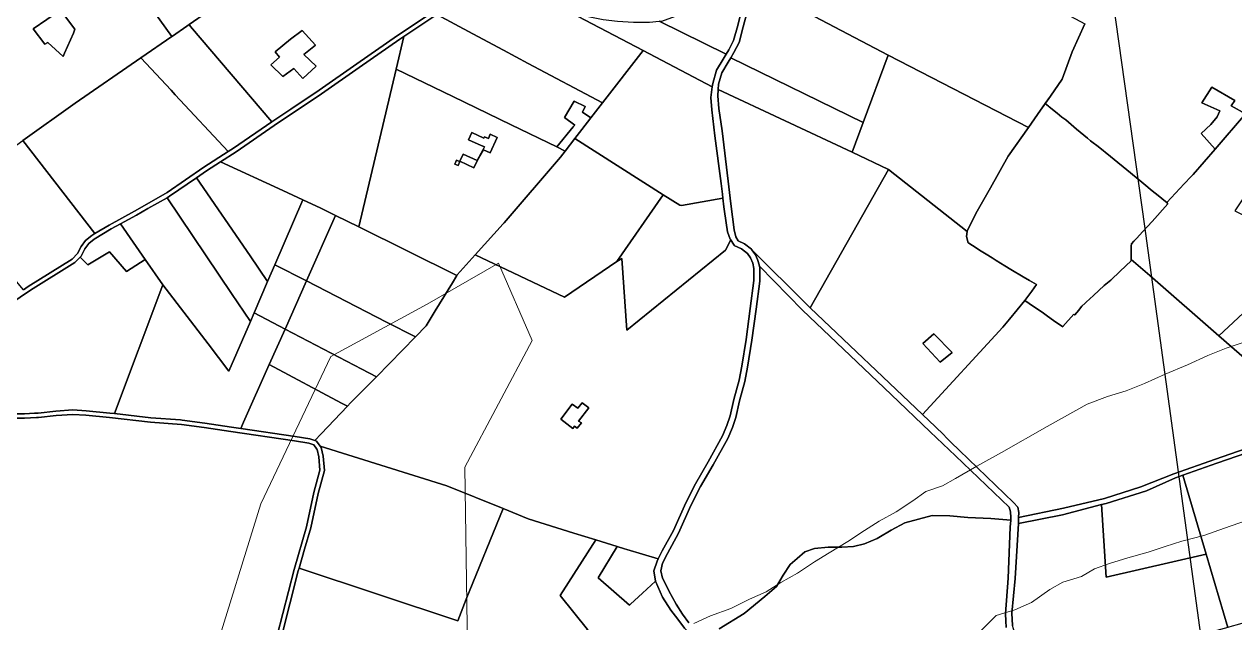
# Model space of a CAD drawing. Header units: metres. Extents: x 3 to 1027712, y 40 to 4430649.
# Drawn here: x 504366 to 505196, y 4410163 to 4410573 of the extents above; entities that cross this region are included whole.
import ezdxf

# ---------------------------------------------------------------- set-up
doc = ezdxf.new("R2010")
doc.units = ezdxf.units.M
doc.header["$MEASUREMENT"] = 0
doc.layers.add('A.ES.SDGC.CP.07003.cadastralparcel — CadastralParcel', color=1, linetype='Continuous')
doc.layers.add('Habitats_5_km', color=7, linetype='Continuous', lineweight=9, true_color=0xbefad2)
doc.layers.add('Lineas_electricas_5_km', color=1, linetype='Continuous', lineweight=30)

msp = doc.modelspace()

# ---------------------------------------------------------------- linework, layer by layer
at = {"layer": 'A.ES.SDGC.CP.07003.cadastralparcel — CadastralParcel', "color": 7, "linetype": 'Continuous', "flags": 128}
for points in [[(504467.43, 4410564.91), (504455.18, 4410582), (504480.5, 4410599.84), (504573.61, 4410665.47), (504594.55, 4410653.53), (504518.84, 4410600.61), (504517.04, 4410599.36), (504479.27, 4410573.13), (504477.67, 4410572.02), (504467.92, 4410565.25), (504467.43, 4410564.91)], [(504480.37, 4410571.84), (504479.27, 4410573.13), (504517.04, 4410599.36), (504518.84, 4410600.61), (504594.55, 4410653.53), (504599.65, 4410650.63), (504629.62, 4410634.09), (504660.62, 4410617.54), (504681.9, 4410607.25), (504677.15, 4410603.7), (504673.67, 4410600.97), (504646.71, 4410581.94), (504622.09, 4410565.55), (504594.24, 4410546.17), (504568.38, 4410528.03), (504548.95, 4410514.99), (504536.08, 4410506.35), (504480.37, 4410571.84)], [(504958.54, 4410552.1), (504866.68, 4410600.64), (504867.4, 4410603.5), (504875.1, 4410634.22), (504878.28, 4410647.62), (504973.5, 4410595.79), (504992.75, 4410627.57), (505093.29, 4410573.61), (505084.67, 4410554.5), (505077.9, 4410535.54), (505069.84, 4410524.07), (505062.98, 4410514.32), (505054.75, 4410502.57), (504958.54, 4410552.1)], [(504673.84, 4410566.77), (504649.12, 4410579.97), (504662.35, 4410589.31), (504675.46, 4410598.56), (504679.69, 4410601.41), (504686.28, 4410605.19), (504718.52, 4410590.53), (504720.65, 4410589.57), (504740.66, 4410581.45), (504790.55, 4410555.26), (504762.66, 4410519.32), (504711.78, 4410546.5), (504694.73, 4410555.61), (504673.84, 4410566.77)], [(504941.4, 4410506.02), (504850.62, 4410550.22), (504852.8, 4410553.83), (504856.28, 4410560.77), (504859.23, 4410571.54), (504863.23, 4410586.83), (504866.68, 4410600.64), (504958.54, 4410552.1), (504941.4, 4410506.02)], [(504380.36, 4410559.69), (504372.41, 4410570.21), (504391.11, 4410582.88), (504400.97, 4410569.84), (504400.14, 4410567.15), (504393.91, 4410553.41), (504392.98, 4410551.25), (504382.51, 4410560.76), (504380.36, 4410559.69)], [(504400.97, 4410569.84), (504391.11, 4410582.88), (504372.41, 4410570.21), (504380.36, 4410559.69), (504382.51, 4410560.76), (504392.98, 4410551.25), (504393.91, 4410553.41), (504400.14, 4410567.15), (504400.97, 4410569.84)], [(504660.07, 4410523.7), (504621.24, 4410542.55), (504626.54, 4410564.9), (504648.41, 4410579.47), (504649.12, 4410579.97), (504673.84, 4410566.77), (504694.73, 4410555.61), (504711.78, 4410546.5), (504762.66, 4410519.32), (504754.8, 4410509.2), (504748.94, 4410513.09), (504750.86, 4410516.94), (504743.17, 4410520.66), (504736.55, 4410509.25), (504743.64, 4410504.01), (504742.69, 4410503), (504731.31, 4410489.14), (504700.01, 4410504.32), (504660.07, 4410523.7)], [(504740.66, 4410581.45), (504754.02, 4410578.46), (504763.19, 4410576.47), (504772.99, 4410575.47), (504783.89, 4410574.68), (504794.92, 4410574.68), (504801.62, 4410575.35), (504847.56, 4410552.9), (504845.38, 4410549.3), (504840.75, 4410541.72), (504838.22, 4410532.75), (504837.93, 4410530.38), (504790.55, 4410555.26), (504740.66, 4410581.45)], [(504847.56, 4410552.9), (504801.62, 4410575.35), (504803.36, 4410575.52), (504812.72, 4410578.78), (504823.73, 4410582.45), (504832.79, 4410585.27), (504836.62, 4410585.97), (504840.9, 4410586.14), (504845.39, 4410585.62), (504851.91, 4410583.99), (504857.77, 4410581.77), (504855.37, 4410572.58), (504852.52, 4410562.21), (504849.29, 4410555.76), (504847.56, 4410552.9)], [(504466.95, 4410527.99), (504446.2, 4410550.23), (504467.43, 4410564.91), (504467.92, 4410565.25), (504477.67, 4410572.02), (504479.27, 4410573.13), (504480.37, 4410571.84), (504536.08, 4410506.35), (504535.96, 4410506.27), (504509.85, 4410488.38), (504506.13, 4410485.98), (504469.75, 4410524.99), (504466.95, 4410527.99)], [(504543.53, 4410459.18), (504500.73, 4410478.92), (504511.51, 4410485.88), (504537.64, 4410503.79), (504570.08, 4410525.55), (504595.96, 4410543.71), (504623.78, 4410563.07), (504626.54, 4410564.9), (504621.24, 4410542.55), (504595.6, 4410434.3), (504579.64, 4410442.19), (504569.62, 4410447.14), (504557.28, 4410452.83), (504543.53, 4410459.18)], [(504543.57, 4410537.51), (504535.43, 4410545.43), (504541.31, 4410550.83), (504538.29, 4410554.35), (504548.86, 4410563.15), (504556.91, 4410568.94), (504565.97, 4410558.88), (504557.92, 4410552.59), (504566.48, 4410544.55), (504557.16, 4410536), (504551.12, 4410543.04), (504543.57, 4410537.51)], [(504535.43, 4410545.43), (504543.57, 4410537.51), (504551.12, 4410543.04), (504557.16, 4410536), (504566.48, 4410544.55), (504557.92, 4410552.59), (504565.97, 4410558.88), (504556.91, 4410568.94), (504548.86, 4410563.15), (504538.29, 4410554.35), (504541.31, 4410550.83), (504535.43, 4410545.43)], [(504804.27, 4410456.37), (504743.71, 4410494.91), (504748.52, 4410501.11), (504754.8, 4410509.2), (504762.66, 4410519.32), (504790.55, 4410555.26), (504837.93, 4410530.38), (504837.03, 4410523.02), (504837.61, 4410514.54), (504839.73, 4410496.83), (504843.97, 4410464.1), (504844.85, 4410456.84), (504845.19, 4410454.01), (504816.88, 4410448.93), (504815.72, 4410449.09), (504804.27, 4410456.37)], [(504414.8, 4410429.74), (504365.39, 4410493.52), (504401.28, 4410519.16), (504446.2, 4410550.23), (504466.95, 4410527.99), (504469.75, 4410524.99), (504506.13, 4410485.98), (504489.46, 4410475.21), (504464.34, 4410457.82), (504451.85, 4410450.7), (504441.87, 4410445.02), (504424.46, 4410435.58), (504414.8, 4410429.74)], [(504933.75, 4410485.49), (504842.04, 4410528.66), (504842.19, 4410532.11), (504844.45, 4410540.1), (504848.8, 4410547.22), (504850.62, 4410550.22), (504941.4, 4410506.02), (504933.75, 4410485.49)], [(504958.64, 4410473.77), (504933.75, 4410485.49), (504941.4, 4410506.02), (504958.54, 4410552.1), (505054.75, 4410502.57), (505040.84, 4410482.71), (505028.59, 4410461.05), (505019.57, 4410445.09), (505012.79, 4410432.16), (505012.65, 4410431.24), (504958.64, 4410473.77)], [(504662.93, 4410401.01), (504595.6, 4410434.3), (504621.24, 4410542.55), (504660.07, 4410523.7), (504700.01, 4410504.32), (504731.31, 4410489.14), (504737.06, 4410486.34), (504733.79, 4410482.14), (504695.22, 4410437.02), (504694.7, 4410436.41), (504675.47, 4410415.06), (504663.18, 4410401.42), (504662.93, 4410401.01)], [(504842.36, 4410515.49), (504841.84, 4410524.18), (504842.04, 4410528.66), (504933.75, 4410485.49), (504958.64, 4410473.77), (504905.04, 4410378.75), (504902.95, 4410380.74), (504865.09, 4410418.61), (504864.73, 4410418.96), (504860.1, 4410422.6), (504855.75, 4410424.69), (504854.01, 4410427.46), (504852.97, 4410432.33), (504850.71, 4410450.22), (504848.8, 4410465.68), (504844.8, 4410500.21), (504842.36, 4410515.49)], [(505182.59, 4410487.62), (505173.17, 4410498.26), (505179.75, 4410504.43), (505184.05, 4410509.81), (505185.93, 4410513.97), (505173.57, 4410519.34), (505180.29, 4410530.08), (505196.15, 4410521.08), (505193.59, 4410517.32), (505203.43, 4410511.78), (505182.59, 4410487.62)], [(504737.06, 4410486.34), (504731.31, 4410489.14), (504742.69, 4410503), (504743.64, 4410504.01), (504736.55, 4410509.25), (504743.17, 4410520.66), (504750.86, 4410516.94), (504748.94, 4410513.09), (504754.8, 4410509.2), (504748.52, 4410501.11), (504743.71, 4410494.91), (504737.06, 4410486.34)], [(505028.59, 4410461.05), (505040.84, 4410482.71), (505054.75, 4410502.57), (505062.98, 4410514.32), (505066.17, 4410518.85), (505068.38, 4410517.07), (505068.98, 4410516.59), (505074.35, 4410512.29), (505077.64, 4410509.65), (505078.21, 4410509.19), (505080.25, 4410507.74), (505087.67, 4410501.41), (505095.22, 4410495.11), (505097.29, 4410493.38), (505098.24, 4410492.65), (505102.4, 4410489.42), (505110.82, 4410482.55), (505124.54, 4410471.37), (505133.84, 4410463.78), (505139.56, 4410459.09), (505143.65, 4410455.74), (505148.67, 4410451.63), (505149.44, 4410450.94), (505150.27, 4410450.2), (505139.46, 4410437.94), (505133.15, 4410431.07), (505128.76, 4410426.28), (505126.99, 4410424.51), (505125.27, 4410422.58), (505125.15, 4410420.99), (505125.03, 4410411.99), (505125.02, 4410411.07), (505117.49, 4410403.85), (505111.11, 4410397.74), (505106.56, 4410393.97), (505099.29, 4410387.3), (505094.17, 4410382.59), (505093.45, 4410381.94), (505091.19, 4410379.86), (505089.77, 4410377.85), (505089.31, 4410377.2), (505086.38, 4410373.9), (505086.29, 4410373.99), (505085.85, 4410374.43), (505078.35, 4410365.96), (505078.15, 4410365.73), (505071.95, 4410370.13), (505067.81, 4410373.06), (505064.04, 4410375.73), (505062.17, 4410377.01), (505055.28, 4410381.71), (505052.24, 4410383.7), (505054.86, 4410387.55), (505056.94, 4410390.2), (505060.11, 4410394.81), (505055.46, 4410397.5), (505051.08, 4410400.04), (505042.52, 4410405), (505038.48, 4410407.54), (505032.51, 4410411.31), (505029.78, 4410413.03), (505025.63, 4410415.64), (505021.18, 4410418.43), (505018.93, 4410419.84), (505013.72, 4410423.05), (505013.33, 4410423.29), (505012.13, 4410427.77), (505012.65, 4410431.24), (505012.79, 4410432.16), (505019.57, 4410445.09), (505028.59, 4410461.05)], [(505149.44, 4410450.94), (505161.5, 4410463.77), (505166.28, 4410468.85), (505167.6, 4410470.25), (505182.59, 4410487.62), (505203.43, 4410511.78), (505204.09, 4410512.55), (505225.87, 4410490.09), (505215.57, 4410474.47), (505196.26, 4410445.2), (505248.52, 4410418.62), (505185.2, 4410359.6), (505137.81, 4410400.86), (505125.03, 4410411.99), (505125.15, 4410420.99), (505125.27, 4410422.58), (505126.99, 4410424.51), (505128.76, 4410426.28), (505133.15, 4410431.07), (505139.46, 4410437.94), (505150.27, 4410450.2), (505149.44, 4410450.94)], [(504664.64, 4410479.25), (504664.84, 4410479.45), (504667.09, 4410484.25), (504676.69, 4410479.74), (504680.93, 4410487.3), (504681.78, 4410489.15), (504679.15, 4410490.36), (504675.39, 4410492.08), (504670.84, 4410494.06), (504673.1, 4410499.01), (504681.37, 4410495.21), (504681.82, 4410496.18), (504684.44, 4410494.98), (504685.74, 4410497.82), (504690.59, 4410495.59), (504685.77, 4410485.08), (504681.02, 4410487.26), (504676.82, 4410479.68), (504674.57, 4410474.88), (504664.97, 4410479.39), (504664.83, 4410479.18), (504663.83, 4410476.48), (504661.55, 4410477.32), (504662.55, 4410480.02), (504664.64, 4410479.25)], [(504664.64, 4410479.25), (504662.55, 4410480.02), (504661.55, 4410477.32), (504663.83, 4410476.48), (504664.83, 4410479.18), (504664.97, 4410479.39), (504674.57, 4410474.88), (504676.82, 4410479.68), (504681.02, 4410487.26), (504685.77, 4410485.08), (504690.59, 4410495.59), (504685.74, 4410497.82), (504684.44, 4410494.98), (504681.82, 4410496.18), (504681.37, 4410495.21), (504673.1, 4410499.01), (504670.84, 4410494.06), (504675.39, 4410492.08), (504679.15, 4410490.36), (504681.78, 4410489.15), (504680.93, 4410487.3), (504676.69, 4410479.74), (504667.09, 4410484.25), (504664.84, 4410479.45), (504664.64, 4410479.25)], [(504365.78, 4410391.18), (504311.34, 4410455.87), (504312.7, 4410456.8), (504341.69, 4410476.59), (504365.39, 4410493.52), (504414.8, 4410429.74), (504412.53, 4410428.37), (504408.3, 4410424.89), (504405.32, 4410420.92), (504402.83, 4410415.95), (504399.1, 4410412.22), (504369.01, 4410393.34), (504365.78, 4410391.18)], [(504736.66, 4410386.1), (504675.47, 4410415.06), (504694.7, 4410436.41), (504695.22, 4410437.02), (504733.79, 4410482.14), (504737.06, 4410486.34), (504743.71, 4410494.91), (504804.27, 4410456.37), (504772.63, 4410410.55), (504736.66, 4410386.1)], [(504521.08, 4410414.33), (504484.32, 4410468.01), (504491.13, 4410472.72), (504500.73, 4410478.92), (504543.53, 4410459.18), (504557.28, 4410452.83), (504538.11, 4410408.34), (504533.12, 4410396.75), (504521.08, 4410414.33)], [(505041.68, 4410370.91), (505037.2, 4410365.49), (504981.97, 4410305.66), (504905.04, 4410378.75), (504958.64, 4410473.77), (505012.65, 4410431.24), (505012.13, 4410427.77), (505013.33, 4410423.29), (505013.72, 4410423.05), (505018.93, 4410419.84), (505021.18, 4410418.43), (505025.63, 4410415.64), (505029.78, 4410413.03), (505032.51, 4410411.31), (505038.48, 4410407.54), (505042.52, 4410405), (505051.08, 4410400.04), (505055.46, 4410397.5), (505060.11, 4410394.81), (505056.94, 4410390.2), (505054.86, 4410387.55), (505052.24, 4410383.7), (505041.68, 4410370.91)], [(504508.42, 4410388.56), (504464.16, 4410454.26), (504465.94, 4410455.28), (504484.32, 4410468.01), (504521.08, 4410414.33), (504533.12, 4410396.75), (504523.88, 4410375.29), (504521.33, 4410369.39), (504508.42, 4410388.56)], [(504440.91, 4410423.86), (504432.21, 4410436.36), (504443.33, 4410442.4), (504451.1, 4410446.82), (504464.16, 4410454.26), (504508.42, 4410388.56), (504521.33, 4410369.39), (504506.61, 4410335.22), (504492.28, 4410354), (504461.31, 4410394.57), (504449.16, 4410412.02), (504440.91, 4410423.86)], [(504772.63, 4410410.55), (504804.27, 4410456.37), (504815.72, 4410449.09), (504816.88, 4410448.93), (504845.19, 4410454.01), (504845.91, 4410448.01), (504846.37, 4410444.88), (504848.42, 4410430.87), (504850.25, 4410425.94), (504850.63, 4410425.33), (504847.1, 4410418.25), (504779.35, 4410363.46), (504775.84, 4410412.72), (504772.63, 4410410.55)], [(504559.7, 4410397.24), (504538.11, 4410408.34), (504557.28, 4410452.83), (504569.62, 4410447.14), (504579.64, 4410442.19), (504559.7, 4410397.24)], [(504614.62, 4410369.02), (504559.7, 4410397.24), (504579.64, 4410442.19), (504595.6, 4410434.3), (504662.93, 4410401.01), (504659.81, 4410395.93), (504647.97, 4410376.61), (504641.72, 4410366.42), (504634.4, 4410358.85), (504614.62, 4410369.02)], [(504409.94, 4410408.17), (504404.62, 4410413.5), (504405.29, 4410414.17), (504407.88, 4410419.33), (504410.48, 4410422.8), (504414.26, 4410425.92), (504425.95, 4410432.97), (504432.21, 4410436.36), (504440.91, 4410423.86), (504449.16, 4410412.02), (504436.31, 4410403.66), (504424.79, 4410417.07), (504409.94, 4410408.17)], [(504566.62, 4410287.28), (504565.4, 4410287.68), (504569.75, 4410292.23), (504587.94, 4410311.27), (504590.06, 4410313.49), (504607.69, 4410331.39), (504616.77, 4410340.61), (504634.4, 4410358.85), (504641.72, 4410366.42), (504647.97, 4410376.61), (504659.81, 4410395.93), (504662.93, 4410401.01), (504663.18, 4410401.42), (504675.47, 4410415.06), (504736.66, 4410386.1), (504772.63, 4410410.55), (504775.84, 4410412.72), (504779.35, 4410363.46), (504847.1, 4410418.25), (504850.63, 4410425.33), (504852, 4410423.14), (504852.88, 4410421.73), (504852.97, 4410421.58), (504857.97, 4410419.18), (504862.04, 4410415.99), (504864.06, 4410413.17), (504865.67, 4410409.36), (504866.53, 4410405.8), (504866.53, 4410397.4), (504863.96, 4410378.38), (504861.18, 4410357.06), (504858.25, 4410338.78), (504856.36, 4410329.13), (504852.72, 4410315.82), (504850.14, 4410304.62), (504847.98, 4410298), (504845, 4410290.89), (504835.04, 4410273.04), (504826.45, 4410258.07), (504819.75, 4410244.86), (504811.26, 4410225.98), (504803.65, 4410211.99), (504800.94, 4410206.58), (504779.29, 4410212.93), (504777.72, 4410213.4), (504772.71, 4410214.96), (504758.1, 4410219.54), (504743.13, 4410224.22), (504711.81, 4410234.02), (504694.58, 4410240.99), (504655.96, 4410256.64), (504569.18, 4410283.86), (504566.62, 4410287.28)], [(505221.76, 4410327.77), (505185.2, 4410359.6), (505248.52, 4410418.62), (505252.48, 4410416.6), (505265.86, 4410408.42), (505276.02, 4410398.24), (505296.98, 4410376.17), (505221.76, 4410327.77)], [(504545.05, 4410364.21), (504523.88, 4410375.29), (504533.12, 4410396.75), (504538.11, 4410408.34), (504559.7, 4410397.24), (504545.05, 4410364.21)], [(504597.75, 4410336.6), (504545.05, 4410364.21), (504559.7, 4410397.24), (504614.62, 4410369.02), (504634.4, 4410358.85), (504616.77, 4410340.61), (504607.69, 4410331.39), (504597.75, 4410336.6)], [(504453.13, 4410303.4), (504428.07, 4410306.16), (504461.31, 4410394.57), (504492.28, 4410354), (504506.61, 4410335.22), (504521.33, 4410369.39), (504523.88, 4410375.29), (504545.05, 4410364.21), (504534.25, 4410339.87), (504516.68, 4410300.25), (504514.77, 4410295.96), (504508.27, 4410296.93), (504490.08, 4410299.56), (504474.45, 4410301.72), (504473.37, 4410301.81), (504453.13, 4410303.4)], [(504583.87, 4410313.43), (504534.25, 4410339.87), (504545.05, 4410364.21), (504597.75, 4410336.6), (504607.69, 4410331.39), (504590.06, 4410313.49), (504587.94, 4410311.27), (504583.87, 4410313.43)], [(504982.39, 4410354.25), (504989.89, 4410360.98), (505002.39, 4410348.1), (504994.12, 4410341.38), (504982.39, 4410354.25)], [(504982.39, 4410354.25), (504994.12, 4410341.38), (505002.39, 4410348.1), (504989.89, 4410360.98), (504982.39, 4410354.25)], [(504552.13, 4410290.39), (504514.77, 4410295.96), (504516.68, 4410300.25), (504534.25, 4410339.87), (504583.87, 4410313.43), (504587.94, 4410311.27), (504569.75, 4410292.23), (504565.4, 4410287.68), (504562.03, 4410288.81), (504552.13, 4410290.39)], [(504748.23, 4410299.77), (504745.41, 4410296.3), (504743.6, 4410297.53), (504742.47, 4410296.06), (504734.04, 4410302.33), (504741.88, 4410312.67), (504745.77, 4410309.85), (504748.71, 4410313.68), (504753.28, 4410310.15), (504746.32, 4410301.08), (504748.23, 4410299.77)], [(504748.23, 4410299.77), (504746.32, 4410301.08), (504753.28, 4410310.15), (504748.71, 4410313.68), (504745.77, 4410309.85), (504741.88, 4410312.67), (504734.04, 4410302.33), (504742.47, 4410296.06), (504743.6, 4410297.53), (504745.41, 4410296.3), (504748.23, 4410299.77)], [(505176.54, 4410209.83), (505160.56, 4410263.88), (505183.84, 4410272.21), (505204.4, 4410279.29), (505216.35, 4410285.08), (505228.72, 4410293.21), (505239.54, 4410299.11), (505295.04, 4410281.55), (505301.49, 4410279.43), (505301.88, 4410191.5), (505296.35, 4410189.89), (505220.31, 4410167.83), (505197.87, 4410161.32), (505194.28, 4410160.29), (505191.42, 4410159.45), (505176.54, 4410209.83)], [(504663.49, 4410163.99), (504554.66, 4410200.08), (504558.48, 4410213.27), (504562.68, 4410227.75), (504567.7, 4410251.27), (504572.05, 4410267.11), (504571.22, 4410277.1), (504569.87, 4410282.94), (504569.18, 4410283.86), (504655.96, 4410256.64), (504694.58, 4410240.99), (504669.16, 4410178.95), (504663.49, 4410163.99)], [(505107.89, 4410193.9), (505104.8, 4410243.76), (505107.98, 4410244.6), (505135.71, 4410253.2), (505155.4, 4410262.04), (505160.56, 4410263.88), (505176.54, 4410209.83), (505107.89, 4410193.9)], [(504613.53, 4410079.71), (504533.21, 4410127.96), (504542.54, 4410153.06), (504554.18, 4410198.42), (504554.66, 4410200.08), (504663.49, 4410163.99), (504669.16, 4410178.95), (504694.58, 4410240.99), (504711.81, 4410234.02), (504743.13, 4410224.22), (504758.1, 4410219.54), (504733.57, 4410181.43), (504752.4, 4410158.13), (504723.69, 4410128.07), (504728.86, 4410126.16), (504693.14, 4410090.87), (504693.84, 4410090.05), (504705.19, 4410076.89), (504664.92, 4410048.85), (504646.34, 4410060.01), (504638.24, 4410064.87), (504613.53, 4410079.71)], [(505053.56, 4410126.59), (505053.46, 4410126.9), (505047.29, 4410149.33), (505043.84, 4410160.92), (505043.34, 4410169.31), (505045.57, 4410193.14), (505047.79, 4410230.87), (505078.05, 4410236.7), (505104.8, 4410243.76), (505107.89, 4410193.9), (505176.54, 4410209.83), (505191.42, 4410159.45), (505186.42, 4410158.01), (505144.99, 4410146.76), (505092.87, 4410132.62), (505064.1, 4410124.82), (505054.92, 4410122.33), (505053.56, 4410126.59)], [(504752.4, 4410158.13), (504733.57, 4410181.43), (504758.1, 4410219.54), (504772.71, 4410214.96), (504759.73, 4410193.41), (504781.28, 4410174.83), (504781.95, 4410175.45), (504790.11, 4410182.93), (504799.04, 4410191.12), (504803.86, 4410180.14), (504809.44, 4410171.29), (504814.26, 4410165.13), (504818.89, 4410158.97), (504824.94, 4410152.98), (504825.86, 4410151.73), (504805.35, 4410139.64), (504780.01, 4410123.9), (504758.97, 4410150), (504756.94, 4410152.51), (504752.4, 4410158.13)], [(504781.28, 4410174.83), (504759.73, 4410193.41), (504772.71, 4410214.96), (504777.72, 4410213.4), (504779.29, 4410212.93), (504800.94, 4410206.58), (504800.1, 4410204.9), (504797.88, 4410198.24), (504799.04, 4410191.12), (504790.11, 4410182.93), (504781.95, 4410175.45), (504781.28, 4410174.83)]]:
    msp.add_lwpolyline(points, close=True, dxfattribs=at)
for points in [[(504348.76, 4410585.27), (504410.6, 4410628.05), (504418.28, 4410633.48), (504421.24, 4410629.36), (504423.62, 4410626.03), (504434.94, 4410610.24), (504444.56, 4410596.82), (504455.18, 4410582), (504467.43, 4410564.91), (504446.2, 4410550.23), (504401.28, 4410519.16), (504365.39, 4410493.52)], [(504863.23, 4410586.83), (504859.23, 4410571.54), (504856.28, 4410560.77), (504852.8, 4410553.83), (504850.62, 4410550.22), (504848.8, 4410547.22), (504844.45, 4410540.1), (504842.19, 4410532.11), (504842.04, 4410528.66), (504841.84, 4410524.18), (504842.36, 4410515.49), (504844.8, 4410500.21), (504848.8, 4410465.68), (504850.71, 4410450.22), (504852.97, 4410432.33), (504854.01, 4410427.46), (504855.75, 4410424.69), (504860.1, 4410422.6), (504864.73, 4410418.96), (504865.09, 4410418.61), (504867.57, 4410415.13), (504868.91, 4410411.97), (504869.48, 4410410.62), (504870.29, 4410407.24), (504870.53, 4410406.27), (504870.53, 4410397.13), (504867.92, 4410377.85), (504865.14, 4410356.49), (504862.18, 4410338.08), (504860.25, 4410328.22), (504856.6, 4410314.84), (504853.99, 4410303.55), (504851.73, 4410296.6), (504848.61, 4410289.13), (504838.52, 4410271.07), (504829.97, 4410256.17), (504823.36, 4410243.14), (504814.84, 4410224.21), (504807.19, 4410210.14), (504803.89, 4410203.54), (504802.67, 4410198.32), (504803.89, 4410193.29), (504805.32, 4410190.42), (504808.27, 4410184.49), (504813.14, 4410175.45), (504817.49, 4410168.68), (504821.83, 4410162.6)], [(504648.41, 4410579.47), (504626.54, 4410564.9), (504623.78, 4410563.07), (504595.96, 4410543.71), (504570.08, 4410525.55), (504537.64, 4410503.79), (504511.51, 4410485.88), (504500.73, 4410478.92), (504491.13, 4410472.72), (504484.32, 4410468.01), (504465.94, 4410455.28), (504464.16, 4410454.26), (504451.1, 4410446.82), (504443.33, 4410442.4), (504432.21, 4410436.36), (504425.95, 4410432.97), (504414.26, 4410425.92), (504410.48, 4410422.8), (504407.88, 4410419.33), (504405.29, 4410414.17), (504404.62, 4410413.5), (504400.98, 4410409.86), (504370.64, 4410390.82), (504342.1, 4410371.72)], [(504365.78, 4410391.18), (504369.01, 4410393.34), (504399.1, 4410412.22), (504402.83, 4410415.95), (504405.32, 4410420.92), (504408.3, 4410424.89), (504412.53, 4410428.37), (504414.8, 4410429.74), (504424.46, 4410435.58), (504441.87, 4410445.02), (504451.85, 4410450.7), (504464.34, 4410457.82), (504489.46, 4410475.21), (504506.13, 4410485.98), (504509.85, 4410488.38), (504535.96, 4410506.27), (504536.08, 4410506.35), (504548.95, 4410514.99), (504568.38, 4410528.03), (504594.24, 4410546.17), (504622.09, 4410565.55), (504646.71, 4410581.94)], [(504818.89, 4410158.97), (504814.26, 4410165.13), (504809.44, 4410171.29), (504803.86, 4410180.14), (504799.04, 4410191.12), (504797.88, 4410198.24), (504800.1, 4410204.9), (504800.94, 4410206.58), (504803.65, 4410211.99), (504811.26, 4410225.98), (504819.75, 4410244.86), (504826.45, 4410258.07), (504835.04, 4410273.04), (504845, 4410290.89), (504847.98, 4410298), (504850.14, 4410304.62), (504852.72, 4410315.82), (504856.36, 4410329.13), (504858.25, 4410338.78), (504861.18, 4410357.06), (504863.96, 4410378.38), (504866.53, 4410397.4), (504866.53, 4410405.8), (504865.67, 4410409.36), (504864.06, 4410413.17), (504862.04, 4410415.99), (504857.97, 4410419.18), (504852.97, 4410421.58), (504852.88, 4410421.73), (504852, 4410423.14), (504850.63, 4410425.33), (504850.25, 4410425.94), (504848.42, 4410430.87), (504846.37, 4410444.88), (504845.91, 4410448.01), (504845.19, 4410454.01), (504844.85, 4410456.84), (504843.97, 4410464.1), (504839.73, 4410496.83), (504837.61, 4410514.54), (504837.03, 4410523.02), (504837.93, 4410530.38), (504838.22, 4410532.75), (504840.75, 4410541.72), (504845.38, 4410549.3), (504847.56, 4410552.9), (504849.29, 4410555.76), (504852.52, 4410562.21), (504855.37, 4410572.58), (504857.77, 4410581.77)], [(505203.43, 4410511.78), (505193.59, 4410517.32), (505196.15, 4410521.08), (505180.29, 4410530.08), (505173.57, 4410519.34), (505185.93, 4410513.97), (505184.05, 4410509.81), (505179.75, 4410504.43), (505173.17, 4410498.26), (505182.59, 4410487.62), (505167.6, 4410470.25), (505166.28, 4410468.85), (505161.5, 4410463.77), (505149.44, 4410450.94), (505148.67, 4410451.63), (505143.65, 4410455.74), (505143.65, 4410455.74), (505139.56, 4410459.09), (505133.84, 4410463.78), (505124.54, 4410471.37), (505110.82, 4410482.55), (505102.4, 4410489.42), (505098.24, 4410492.65), (505097.29, 4410493.38), (505095.22, 4410495.11), (505087.67, 4410501.41), (505080.25, 4410507.74), (505078.21, 4410509.19), (505077.64, 4410509.65), (505074.35, 4410512.29), (505068.98, 4410516.59), (505068.38, 4410517.07), (505066.17, 4410518.85), (505069.84, 4410524.07), (505077.9, 4410535.54), (505084.67, 4410554.5), (505093.29, 4410573.61)], [(504342.1, 4410371.72), (504370.64, 4410390.82), (504400.98, 4410409.86), (504404.62, 4410413.5), (504409.94, 4410408.17), (504424.79, 4410417.07), (504436.31, 4410403.66), (504449.16, 4410412.02), (504461.31, 4410394.57), (504428.07, 4410306.16), (504424.95, 4410306.5), (504408.85, 4410308.18), (504399.51, 4410308.67), (504388.02, 4410307.94), (504375.85, 4410306.51), (504373.27, 4410306.38), (504366.46, 4410306.04), (504361.41, 4410306.04)], [(505039.43, 4410159.38), (505039.14, 4410163.93), (505038.85, 4410168.75), (505040.88, 4410193.37), (505042.18, 4410228.35), (505042.5, 4410233.04), (505042.63, 4410234.97), (505042.39, 4410238.74), (505041.36, 4410242.03), (505004.75, 4410277.16), (504987.28, 4410293.72), (504960.62, 4410319.19), (504899.8, 4410377.27), (504870.29, 4410407.24), (504869.48, 4410410.62), (504868.91, 4410411.97), (504867.57, 4410415.13), (504865.09, 4410418.61), (504902.95, 4410380.74), (504905.04, 4410378.75), (504981.97, 4410305.66), (504990.99, 4410297.1), (504996.36, 4410291.78), (504998.53, 4410289.63), (505001.5, 4410286.69), (505007.32, 4410280.92), (505044.33, 4410245.17), (505047.3, 4410241.97), (505048.04, 4410238.27), (505047.93, 4410234.99), (505047.87, 4410233.29), (505047.79, 4410230.87), (505045.57, 4410193.14), (505043.34, 4410169.31), (505043.84, 4410160.92)], [(504821.83, 4410162.6), (504817.49, 4410168.68), (504813.14, 4410175.45), (504808.27, 4410184.49), (504805.32, 4410190.42), (504805.32, 4410190.42), (504803.89, 4410193.29), (504802.67, 4410198.32), (504803.89, 4410203.54), (504807.19, 4410210.14), (504814.84, 4410224.21), (504823.36, 4410243.14), (504829.97, 4410256.17), (504838.52, 4410271.07), (504848.61, 4410289.13), (504851.73, 4410296.6), (504853.99, 4410303.55), (504856.6, 4410314.84), (504860.25, 4410328.22), (504862.18, 4410338.08), (504865.14, 4410356.49), (504867.92, 4410377.85), (504870.53, 4410397.13), (504870.53, 4410406.27), (504870.29, 4410407.24), (504899.8, 4410377.27), (504960.62, 4410319.19), (504987.28, 4410293.72), (505004.75, 4410277.16), (505041.36, 4410242.03), (505042.39, 4410238.74), (505042.63, 4410234.97), (505042.5, 4410233.04), (505028.97, 4410234.18), (505013.03, 4410234.9), (505000.71, 4410235.99), (504988.76, 4410236.35), (504969.92, 4410231.28), (504960.5, 4410226.22), (504952.16, 4410221.09), (504951.09, 4410220.43), (504942.39, 4410216.81), (504934.78, 4410215), (504926.81, 4410214.63), (504917.4, 4410214.63), (504907.98, 4410213.55), (504901.46, 4410211.38), (504896.14, 4410206.82), (504891.31, 4410202.69), (504886.6, 4410195.45), (504881.89, 4410187.49), (504873.93, 4410180.61), (504859.8, 4410169.03), (504842.77, 4410158.53)], [(505203.25, 4410282.07), (505182.84, 4410275.04), (505154.34, 4410264.85), (505131.83, 4410256.06), (505106.84, 4410247.97), (505078.7, 4410241.29), (505047.93, 4410234.99), (505048.04, 4410238.27), (505047.3, 4410241.97), (505044.33, 4410245.17), (505007.32, 4410280.92), (505001.5, 4410286.69), (504998.53, 4410289.63), (504996.36, 4410291.78), (504990.99, 4410297.1), (504981.97, 4410305.66), (505037.2, 4410365.49), (505041.68, 4410370.91), (505041.68, 4410370.91), (505052.24, 4410383.7), (505055.28, 4410381.71), (505062.17, 4410377.01), (505064.04, 4410375.73), (505067.81, 4410373.06), (505071.95, 4410370.13), (505078.15, 4410365.73), (505078.35, 4410365.96), (505085.85, 4410374.43), (505086.29, 4410373.99), (505086.38, 4410373.9), (505089.31, 4410377.2), (505089.77, 4410377.85), (505091.19, 4410379.86), (505093.45, 4410381.94), (505094.17, 4410382.59), (505099.29, 4410387.3), (505106.56, 4410393.97), (505111.11, 4410397.74), (505117.49, 4410403.85), (505125.02, 4410411.07), (505125.03, 4410411.99), (505137.81, 4410400.86), (505185.2, 4410359.6), (505221.76, 4410327.77)], [(504361.28, 4410303.04), (504366.54, 4410303.04), (504374.63, 4410303.44), (504376.1, 4410303.52), (504388.29, 4410304.95), (504399.53, 4410305.67), (504408.62, 4410305.19), (504424.63, 4410303.52), (504452.84, 4410300.41), (504474.12, 4410298.74), (504489.66, 4410296.59), (504507.83, 4410293.96), (504551.67, 4410287.43), (504561.31, 4410285.88), (504564.78, 4410284.73), (504566.92, 4410281.88), (504567.09, 4410281.65), (504568.25, 4410276.64), (504569.02, 4410267.39), (504564.78, 4410251.98), (504559.77, 4410228.48), (504551.29, 4410199.21), (504539.67, 4410153.95)], [(504539.67, 4410153.95), (504551.29, 4410199.21), (504559.77, 4410228.48), (504564.78, 4410251.98), (504569.02, 4410267.39), (504568.25, 4410276.64), (504567.09, 4410281.65), (504566.92, 4410281.88), (504564.78, 4410284.73), (504561.31, 4410285.88), (504551.67, 4410287.43), (504507.83, 4410293.96), (504489.66, 4410296.59), (504474.12, 4410298.74), (504452.84, 4410300.41), (504424.63, 4410303.52), (504408.62, 4410305.19), (504399.53, 4410305.67), (504388.29, 4410304.95), (504376.1, 4410303.52), (504374.63, 4410303.44), (504366.54, 4410303.04), (504361.28, 4410303.04)], [(504361.41, 4410306.04), (504366.46, 4410306.04), (504373.27, 4410306.38), (504375.85, 4410306.51), (504388.02, 4410307.94), (504399.51, 4410308.67), (504408.85, 4410308.18), (504424.95, 4410306.5), (504428.07, 4410306.16), (504453.13, 4410303.4), (504473.37, 4410301.81), (504474.45, 4410301.72), (504490.08, 4410299.56), (504508.27, 4410296.93), (504514.77, 4410295.96), (504552.13, 4410290.39), (504562.03, 4410288.81), (504565.4, 4410287.68), (504566.62, 4410287.28), (504569.18, 4410283.86), (504569.87, 4410282.94), (504571.22, 4410277.1), (504572.05, 4410267.11), (504567.7, 4410251.27), (504562.68, 4410227.75), (504558.48, 4410213.27), (504554.66, 4410200.08), (504554.18, 4410198.42), (504542.54, 4410153.06)], [(505204.4, 4410279.29), (505183.84, 4410272.21), (505160.56, 4410263.88), (505155.4, 4410262.04), (505135.71, 4410253.2), (505107.98, 4410244.6), (505104.8, 4410243.76), (505078.05, 4410236.7), (505047.79, 4410230.87), (505047.79, 4410230.87), (505047.87, 4410233.29), (505047.93, 4410234.99), (505078.7, 4410241.29), (505106.84, 4410247.97), (505131.83, 4410256.06), (505154.34, 4410264.85), (505182.84, 4410275.04), (505203.25, 4410282.07)], [(504842.77, 4410158.53), (504859.8, 4410169.03), (504873.93, 4410180.61), (504881.89, 4410187.49), (504886.6, 4410195.45), (504891.31, 4410202.69), (504896.14, 4410206.82), (504901.46, 4410211.38), (504907.98, 4410213.55), (504917.4, 4410214.63), (504926.81, 4410214.63), (504934.78, 4410215), (504942.39, 4410216.81), (504951.09, 4410220.43), (504952.16, 4410221.09), (504960.5, 4410226.22), (504969.92, 4410231.28), (504988.76, 4410236.35), (505000.71, 4410235.99), (505013.03, 4410234.9), (505028.97, 4410234.18), (505042.5, 4410233.04), (505042.18, 4410228.35), (505040.88, 4410193.37), (505038.85, 4410168.75), (505039.14, 4410163.93), (505039.43, 4410159.38)]]:
    msp.add_lwpolyline(points, dxfattribs=at)
at = {"layer": 'Habitats_5_km'}
for points in [[(504495.4, 4410137.35), (504528.4, 4410244.35), (504576.4, 4410345.35), (504642.4, 4410381.35), (504691.4, 4410409.35), (504714.4, 4410356.35), (504668.4, 4410269.35), (504670.4, 4410129.35)], [(504825.23, 4410162.29), (504836.68, 4410167.4), (504850.67, 4410172.5), (504863.39, 4410178.88), (504874.84, 4410183.98), (504885.02, 4410190.36), (504896.47, 4410196.73), (504907.92, 4410204.38), (504918.09, 4410210.76), (504930.81, 4410218.41), (504942.26, 4410226.05), (504952.44, 4410232.43), (504963.89, 4410238.8), (504975.34, 4410246.45), (504984.24, 4410252.82), (504995.69, 4410256.65), (505004.6, 4410261.75), (505019.39, 4410270.11), (505036.1, 4410279.55), (505067.6, 4410297.33), (505079.36, 4410303.97), (505094.91, 4410312.76), (505108.9, 4410317.87), (505121.62, 4410321.7), (505134.34, 4410326.81), (505148.34, 4410333.19), (505163.6, 4410339.57), (505177.59, 4410345.95), (505190.31, 4410351.05), (505201.76, 4410354.89)], [(505204.27, 4410232.8), (505189, 4410227.69), (505175.01, 4410222.58), (505159.75, 4410218.75), (505148.3, 4410214.91), (505136.85, 4410211.08), (505122.86, 4410207.24), (505110.14, 4410203.41), (505099.96, 4410199.58), (505091.06, 4410194.48), (505078.34, 4410190.65), (505069.43, 4410185.55), (505056.71, 4410176.62), (505045.27, 4410171.52), (505032.55, 4410167.69), (505021.1, 4410156.22)]]:
    msp.add_lwpolyline(points, dxfattribs=at)
at = {"layer": 'Lineas_electricas_5_km'}
msp.add_polyline3d([(505073.28, 4411160.42, 21.26), (505031.29, 4410950.06, 27.3), (505092.85, 4410729.57, 25.2), (505134.13, 4410434.75, 25.1), (505172.63, 4410154.33, 23.2), (505220.53, 4409805.15, 31.6), (505288.63, 4409451.66, 19.9), (505357.07, 4409102.4, 20.6), (505457.12, 4408583.62, 24.5), (505355.14, 4408398.32, 21.4), (505258.67, 4408221.93, 18.5), (505164.85, 4408050.63, 16.1), (505055.62, 4407851.08, 15.3), (504951.31, 4407660.44, 14.1), (504853.62, 4407481.97, 13), (504742.72, 4407279.48, 11), (504649.49, 4407109.09, 9.3), (504437.91, 4406722.48, 6.9), (504340.16, 4406545.51, 5.7), (504167.87, 4406398.16, 4.8), (504018.54, 4406271.76, 5.4), (503869.16, 4406145.41, 4.96)], dxfattribs=at)

doc.saveas('drawing.dxf')
